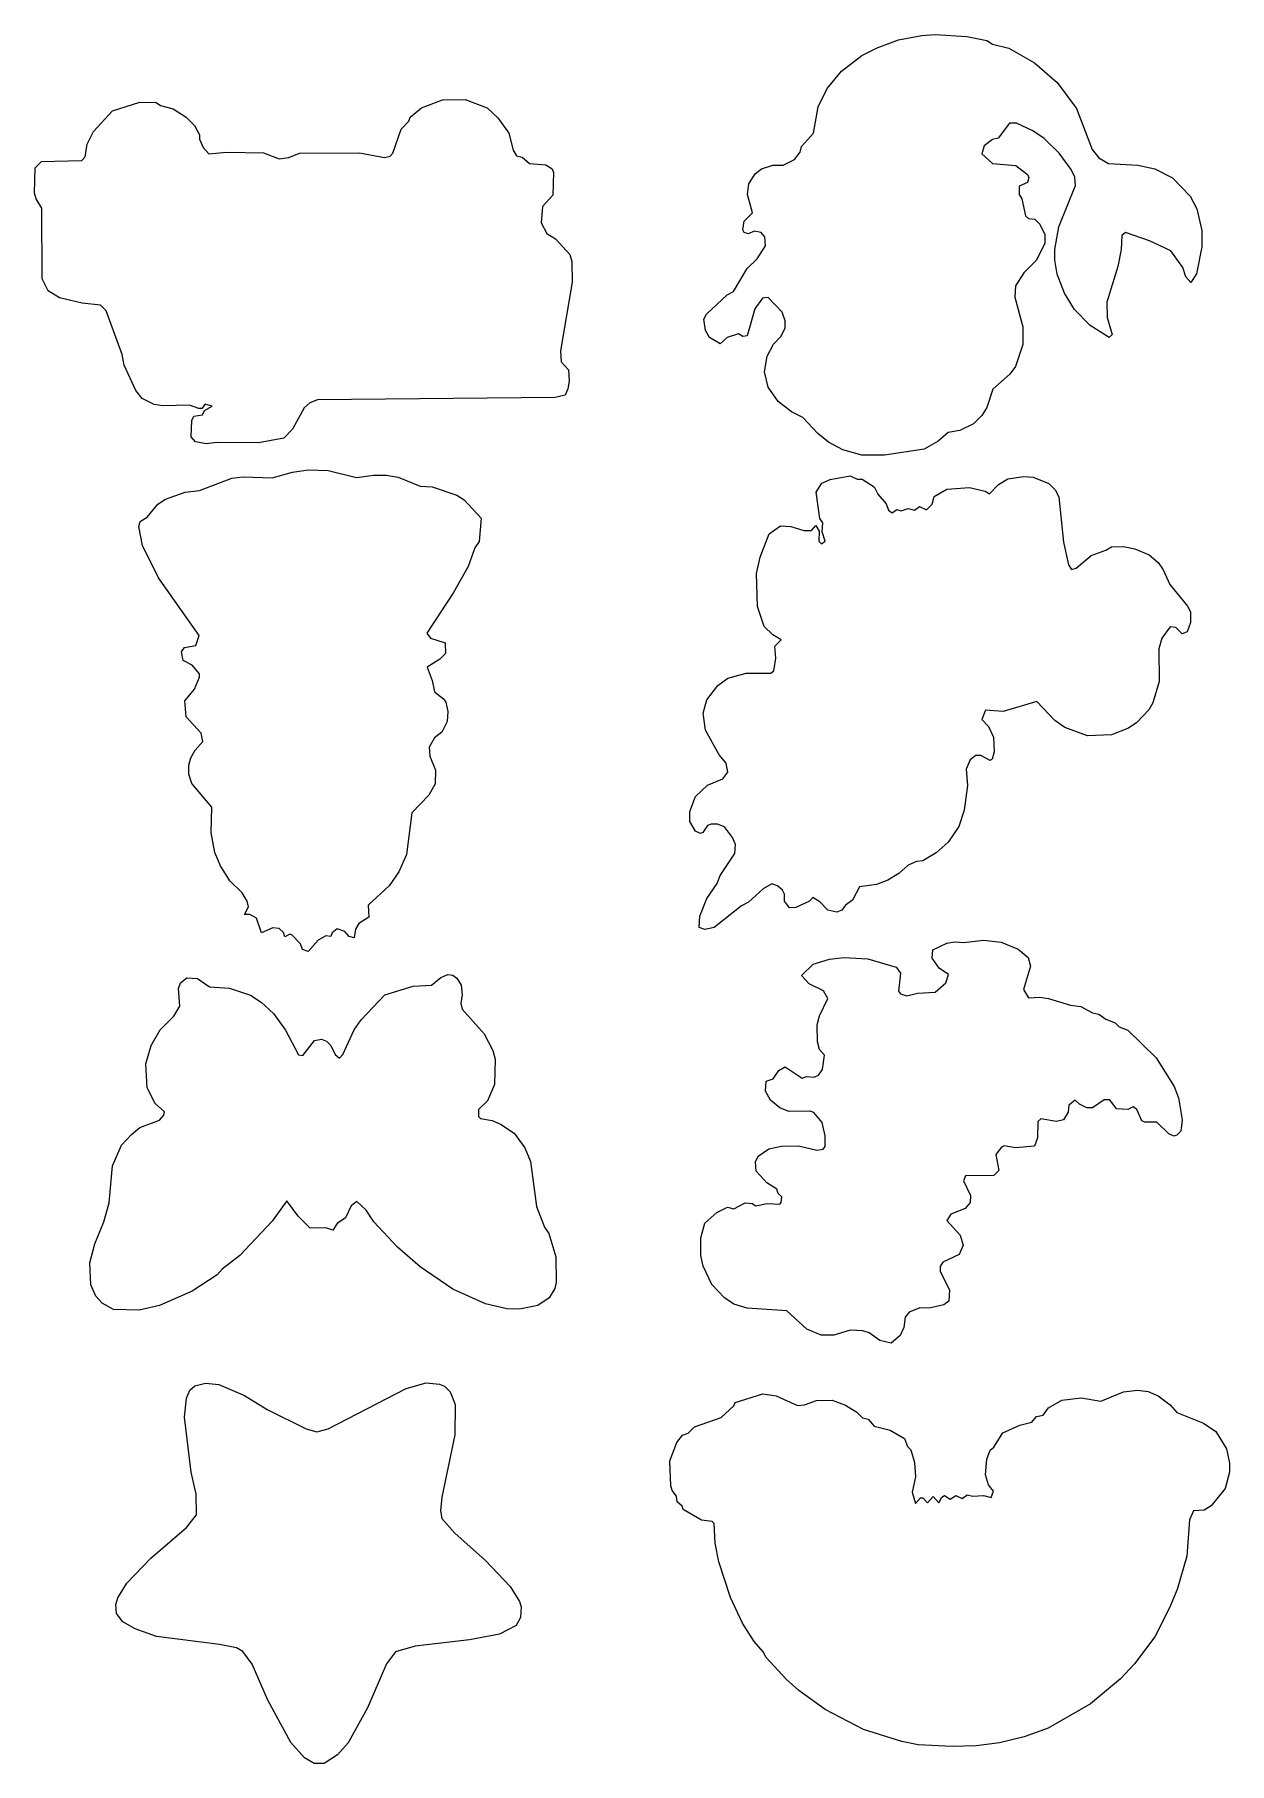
# Model space of a CAD drawing. Header units: metres. Extents: x -3 to 166, y 9 to 254.
import ezdxf

# ---------------------------------------------------------------- set-up
doc = ezdxf.new("R2010")
doc.units = ezdxf.units.M
doc.layers.add('TOPPERS_CUT', color=4, linetype='Continuous')

msp = doc.modelspace()

# ---------------------------------------------------------------- linework, layer by layer
at = {"layer": 'TOPPERS_CUT'}
for points in [[(111.19, 195.14), (109.18, 196.22), (107.68, 197.41), (105.56, 199.7), (103.95, 200.48), (102.04, 201.97), (100.63, 203.96), (100.11, 206.16), (100.49, 208.36), (101.38, 210.07), (102.47, 211.17), (103.06, 212.38), (103.06, 213.38), (102.65, 214.58), (100.63, 216.66), (99.83, 216.55), (98.74, 215.05), (97.67, 211.24), (97.07, 211.13), (96.47, 211.53), (94.87, 211.02), (93.88, 210.11), (92.37, 211), (91.77, 211.99), (91.56, 213.59), (91.95, 214.3), (94.83, 217.02), (95.73, 217.52), (97.7, 220.74), (99.09, 222.15), (100.28, 223.96), (100.17, 225.26), (99.66, 225.85), (98.66, 226.05), (97.87, 225.64), (97.26, 225.84), (97.06, 226.23), (97.25, 227.44), (98.44, 228.64), (97.72, 231.24), (97.91, 232.74), (98.8, 234.15), (99.7, 234.85), (101.29, 235.37), (102.79, 235.38), (104.39, 236.19), (105.18, 237.19), (105.37, 238), (107.06, 239.91), (107.73, 243.61), (109.01, 246.22), (111, 248.64), (113.88, 250.86), (116.07, 251.98), (119.06, 253.1), (122.36, 253.72), (124.26, 253.84), (128.76, 253.57), (131.56, 252.99), (132.37, 252.5), (134.67, 251.91), (138.29, 249.84), (141.51, 247.06), (144.24, 243.39), (146.48, 237.6), (147.39, 236.41), (148.79, 235.62), (152.9, 235.35), (155.3, 234.87), (157.81, 233.59), (160.33, 231), (161.24, 229.21), (161.96, 226.12), (161.98, 223.82), (161.21, 220.01), (160.42, 218.8), (159.71, 219.6), (159.3, 220.9), (157.58, 223.28), (154.57, 224.66), (151.17, 225.84), (150.67, 225.43), (150.58, 223.43), (150.1, 221.03), (148.54, 216.02), (148.56, 213.82), (149.27, 211.42), (148.88, 211.02), (146.16, 212.7), (143.95, 214.98), (142.53, 217.27), (141.51, 219.96), (141.19, 221.96), (141.18, 223.46), (141.76, 226.67), (144.12, 232.48), (144.01, 233.68), (143.5, 234.78), (141.78, 237.07), (139.67, 239.15), (138.06, 240.24), (135.75, 241.32), (134.75, 241.31), (133.17, 239.2), (132.37, 239), (131.17, 238.09), (130.88, 236.99), (132.39, 235.6), (135.69, 235.32), (137.3, 234.03), (137.51, 233.63), (137.31, 232.93), (136.12, 232.42), (136.13, 231.22), (136.53, 230.63), (137.05, 228.23), (137.45, 227.83), (138.35, 227.74), (139.06, 227.05), (139.77, 225.55), (139.78, 224.35), (138.59, 221.94), (136.81, 220.13), (135.62, 218.32), (135.53, 216.72), (136.66, 212.53), (136.68, 210.03), (135.61, 206.92), (134.81, 205.81), (132.43, 203.7), (131.55, 201.09), (130.86, 199.98), (129.67, 198.78), (127.77, 197.86), (126.08, 197.55), (124.68, 196.34), (122.69, 195.22), (117.1, 194.38), (113.9, 194.36)], [(-1.99, 219.3), (-2.06, 229.3), (-2.87, 230.59), (-3.08, 231.39), (-3.01, 234.99), (-2.11, 235.9), (3.59, 236.04), (4.08, 236.54), (4.37, 238.35), (5.26, 240.15), (7.93, 243.07), (11.82, 244.3), (14.13, 244.22), (14.73, 243.82), (16.53, 243.34), (18.34, 242.15), (19.55, 240.96), (20.26, 239.66), (20.26, 239.06), (20.77, 237.87), (21.58, 236.97), (24.08, 237.19), (29.28, 237.13), (31.49, 236.25), (32.88, 236.46), (34.38, 237.07), (42.88, 237.13), (46.38, 236.46), (47.18, 236.66), (47.58, 237.07), (48.75, 240.48), (49.85, 241.58), (50.04, 242.18), (51.63, 243.5), (54.62, 244.62), (57.82, 244.64), (60.93, 243.47), (62.44, 242.08), (63.96, 239.89), (64.58, 237.49), (65.08, 236.7), (65.88, 236.5), (66.89, 235.61), (69.19, 235.43), (70.1, 234.83), (70.3, 234.34), (70.22, 231.13), (68.74, 229.52), (68.55, 227.22), (69.36, 225.73), (70.57, 224.94), (72.59, 222.75), (72.89, 221.75), (72.92, 218.85), (71.29, 209.14), (71.4, 207.54), (72.41, 206.45), (72.52, 204.85), (72.33, 203.75), (71.93, 202.85), (70.54, 202.54), (36.94, 202.19), (35.84, 201.78), (35.05, 201.07), (33.37, 198.06), (32.18, 196.75), (28.58, 196.12), (22.68, 196.18), (21.18, 195.97), (19.68, 196.26), (19.08, 196.95), (19.16, 199.25), (19.46, 199.86), (20.65, 200.07), (20.95, 200.67), (22.04, 201.28), (21.04, 201.57), (20.55, 200.96), (20.15, 200.96), (18.84, 201.45), (15.04, 201.32), (13.84, 201.51), (12.14, 202.4), (11.23, 203.5), (9.6, 207.08), (9.29, 208.58), (7.04, 214.76), (6.24, 215.56), (3.64, 215.84), (0.43, 216.62), (-1.18, 217.6)], [(35.62, 124.17), (34.82, 124.47), (34.51, 125.27), (33.3, 126.56), (33, 126.65), (32.3, 126.25), (32.1, 126.85), (31.49, 127.44), (30.59, 127.54), (29, 126.83), (28.28, 128.92), (27.38, 129.41), (26.58, 129.41), (27.17, 130.51), (26.97, 131.31), (26.26, 132.5), (24.54, 134.19), (23.23, 136.28), (22.41, 138.18), (21.89, 140.97), (21.97, 144.57), (19.14, 147.95), (18.73, 149.25), (18.72, 150.55), (19.01, 151.55), (19.61, 152.66), (20.7, 153.86), (20.49, 155.06), (18.37, 157.35), (18.15, 159.65), (19.54, 161.26), (20.23, 162.96), (20.23, 163.46), (19.22, 164.65), (17.91, 165.34), (17.7, 166.54), (18.1, 167.15), (19.7, 167.46), (20.19, 168.86), (14.42, 177.02), (12.19, 181.6), (11.67, 184.3), (11.87, 185), (12.86, 185.61), (14.35, 187.42), (15.44, 188.13), (18.23, 189.15), (20.23, 189.36), (24.82, 191.1), (26.42, 191.31), (30.52, 191.14), (33.41, 191.96), (35.61, 192.28), (38.41, 192.2), (42.42, 191.23), (44.82, 191.54), (46.62, 191.56), (48.32, 191.27), (51.43, 189.99), (53.13, 189.91), (56.64, 188.73), (57.64, 188.04), (60.06, 185.46), (59.79, 182.16), (59.19, 181.25), (58.21, 178.64), (56.14, 174.93), (52.38, 169.2), (52.89, 168.5), (54.99, 167.82), (55.01, 166.32), (54.21, 165.51), (52.42, 164.4), (53.13, 162.51), (53.45, 160.91), (54.75, 159.92), (55.06, 159.42), (55.37, 158.12), (55.28, 156.72), (54.49, 155.22), (53.49, 154.41), (52.7, 153.1), (52.81, 151.8), (53.63, 149.81), (53.54, 147.91), (52.65, 146.3), (50.27, 143.78), (49.52, 137.88), (48.43, 135.47), (47.05, 133.46), (44.07, 130.74), (44.18, 129.04), (42.79, 128.13), (42.3, 127.32), (42.1, 126.12), (41.4, 126.32), (40.8, 127.01), (39.69, 127.4), (39, 126.8), (38.8, 126.3), (38.1, 126.39), (37.01, 125.78)], [(90.89, 127.59), (90.98, 129.19), (91.96, 131.69), (93.45, 133.8), (93.84, 134.91), (95.92, 138.02), (96.01, 139.32), (95.6, 140.32), (94.49, 141.81), (93.49, 142.21), (92.59, 142.2), (92.09, 141.99), (91.39, 140.99), (91.1, 140.89), (90.39, 141.18), (89.58, 142.58), (89.57, 143.98), (90.36, 146.08), (92.05, 147.69), (94.24, 148.61), (94.93, 149.52), (94.72, 150.81), (93.71, 152.01), (91.79, 155.49), (91.47, 157.89), (91.96, 159.79), (93.54, 161.81), (94.93, 162.82), (97.53, 163.54), (101.03, 163.56), (101.43, 163.86), (101.71, 165.67), (101.6, 167.37), (102.49, 168.27), (101.29, 168.96), (100.08, 170.15), (99.16, 172.95), (99.02, 177.65), (99.51, 179.95), (100.78, 183.26), (102.37, 184.37), (103.87, 184.28), (105.68, 183.7), (106.78, 183.71), (107.37, 184.41), (107.88, 183.61), (107.79, 182.21), (108.19, 181.82), (108.69, 182.22), (108.28, 183.52), (108.37, 184.82), (107.97, 185.41), (107.44, 189.11), (108.23, 190.42), (109.42, 190.92), (112.22, 191.45), (113.22, 190.95), (113.92, 190.96), (115.63, 189.87), (116.14, 188.87), (117.35, 187.48), (117.66, 186.59), (118.16, 186.19), (118.86, 186.69), (119.46, 186.5), (120.46, 186.81), (121.36, 186.61), (122.05, 187.12), (123.06, 186.63), (123.85, 187.43), (124.14, 188.53), (125.93, 189.55), (129.13, 189.77), (131.34, 189.29), (131.94, 188.89), (133.23, 190.2), (134.52, 191.01), (136.82, 191.33), (138.12, 191.24), (140.33, 190.35), (141.24, 189.46), (141.74, 188.47), (142.39, 182.07), (143.11, 178.88), (143.52, 178.18), (144.22, 178.38), (146.3, 180.2), (148.4, 180.91), (149.2, 181.42), (150.9, 181.43), (152.5, 181.14), (154.5, 180.26), (155.81, 179.17), (156.52, 178.17), (157.44, 176.08), (159.96, 173), (160.36, 172.2), (160.38, 170.7), (159.89, 169.4), (159.19, 169.09), (158.28, 169.99), (157.48, 170.08), (156.29, 168.47), (155.9, 166.97), (155.94, 162.37), (155.06, 159.36), (154.47, 158.36), (152.78, 156.55), (151.59, 155.74), (149.19, 154.82), (145.79, 154.69), (142.59, 155.87), (141.18, 156.86), (138.66, 159.54), (133.87, 158.11), (131.37, 158.29), (130.88, 156.98), (131.78, 155.99), (132.5, 154.5), (132.61, 152.4), (132.32, 151.39), (132.02, 151.19), (130.72, 151.88), (130.02, 151.88), (129.22, 151.27), (128.63, 149.97), (128.85, 147.67), (128.37, 144.16), (127.59, 141.86), (126.11, 139.65), (124.42, 138.13), (122.53, 137.02), (121.63, 136.91), (120.43, 136.41), (119.14, 135.2), (117.55, 134.28), (115.95, 133.67), (113.55, 133.35), (112.57, 131.45), (111.57, 130.74), (111.08, 130.04), (110.38, 129.73), (109.08, 130.02), (107.97, 131.21), (106.96, 131.8), (106.47, 131.3), (104.57, 130.39), (103.67, 130.38), (102.97, 131.28), (102.96, 132.28), (102.66, 132.87), (101.95, 133.47), (101.15, 133.76), (99.95, 133.05), (97.87, 131.14), (96.87, 130.63), (92.99, 127.6), (91.7, 127.29)], [(94.48, 75.21), (92.67, 77.1), (91.45, 79.69), (91.14, 81.19), (91.12, 83.69), (91.71, 85.79), (93.39, 87.3), (94.89, 88.01), (95.79, 87.82), (97.38, 88.63), (98.39, 88.54), (98.89, 88.24), (100.49, 88.56), (102.29, 88.47), (102.48, 88.67), (102.58, 89.47), (102.07, 89.97), (101.87, 90.57), (100.46, 91.46), (98.95, 93.14), (98.84, 94.44), (99.24, 95.25), (100.73, 96.26), (102.52, 96.67), (104.92, 96.69), (107.53, 96.11), (108.43, 96.21), (108.73, 96.62), (108.71, 98.12), (108.3, 100.01), (107.09, 101.41), (106.59, 101.6), (103.59, 101.58), (102.28, 102.07), (100.98, 103.16), (100.27, 104.45), (100.36, 105.86), (101.35, 106.16), (102.15, 107.37), (103.04, 107.88), (105.45, 106.29), (106.05, 106.5), (107.15, 106.41), (107.75, 106.71), (108.34, 107.51), (108.63, 109.52), (107.92, 110.31), (107.62, 111.41), (107.6, 113.81), (107.89, 115.11), (109.07, 117.52), (108.46, 118.62), (106.45, 119.6), (105.35, 120.79), (107.03, 122.41), (109.33, 123.12), (111.33, 123.34), (114.73, 123.16), (118.74, 121.99), (119.34, 121.1), (119.06, 118.59), (119.37, 118.2), (120.27, 117.9), (121.76, 118.31), (124.26, 118.43), (125.75, 119.74), (126.14, 120.95), (124.84, 121.84), (123.83, 123.23), (123.92, 124.43), (125.91, 125.35), (127.11, 125.55), (128.31, 125.46), (131.11, 125.78), (133.61, 125.5), (136.02, 124.52), (137.43, 123.33), (137.74, 122.13), (136.76, 118.83), (137.47, 117.63), (139.07, 117.74), (140.27, 117.55), (143.38, 116.58), (144.88, 116.39), (146.49, 115.5), (147.39, 115.31), (148.39, 114.61), (149.7, 114.12), (150.3, 113.53), (151.5, 113.04), (155.53, 109.17), (158.06, 105.08), (158.68, 103.49), (159.2, 100.39), (159.01, 98.79), (158.42, 98.19), (158.02, 98.08), (157.31, 98.38), (155.6, 100.07), (153.9, 100.05), (153.5, 100.25), (152.79, 101.84), (152.28, 102.24), (151.49, 101.84), (149.89, 101.92), (148.98, 103.22), (148.18, 103.21), (146.49, 102.1), (145.69, 102.09), (144.68, 102.58), (144.08, 103.18), (143.18, 102.47), (143.09, 101.47), (142.4, 100.37), (141.4, 100.16), (139.2, 100.54), (138.8, 100.14), (138.72, 97.84), (138.33, 96.64), (135.63, 96.42), (134.03, 96.71), (133.63, 96.5), (132.83, 95.5), (133.25, 93.2), (132.56, 92.49), (128.56, 92.46), (128.26, 91.76), (129.28, 89.67), (129.19, 88.67), (128.49, 87.86), (126.5, 87.05), (125.9, 86.14), (127.82, 84.06), (128.23, 82.66), (127.64, 81.36), (125.35, 80.24), (124.95, 79.64), (124.96, 78.94), (126.28, 76.35), (126.19, 74.75), (125.49, 74.24), (123.4, 73.73), (122.1, 73.82), (120.6, 73.2), (120.01, 72.5), (119.82, 71), (119.32, 69.9), (118.03, 68.79), (116.43, 69.17), (114.92, 70.26), (114.02, 70.56), (112.22, 70.64), (109.92, 69.93), (108.12, 69.91), (106.12, 70.8), (103.3, 73.38), (97.7, 73.73), (95.79, 74.32)], [(69.68, 75.23), (68.09, 74.11), (65.5, 73.6), (63.69, 73.68), (60.69, 74.36), (56.07, 76.43), (51.45, 79.59), (48.23, 82.37), (44.9, 85.94), (43.79, 87.63), (42.48, 88.82), (41.69, 88.22), (40.9, 86.51), (39.7, 85.7), (39.11, 84.8), (38.11, 85.09), (35.91, 85.08), (34.2, 86.76), (32.58, 88.95), (30.5, 86.04), (25.94, 81.2), (23.45, 79.28), (22.76, 78.48), (19.18, 76.15), (14.59, 74.12), (11.69, 73.49), (8.09, 73.57), (6.49, 74.46), (5.58, 75.45), (4.87, 77.04), (4.75, 80.14), (5.42, 82.85), (6.7, 85.96), (7.48, 88.66), (7.94, 93.87), (9.22, 96.78), (10.61, 98.29), (11.8, 99.3), (14.6, 100.32), (15.19, 101.02), (15.29, 101.52), (13.98, 102.71), (12.86, 104.9), (12.64, 108.3), (13.42, 110.91), (14.7, 113.12), (16.59, 115.03), (17.48, 116.44), (17.26, 118.94), (17.55, 119.74), (18.45, 120.45), (19.95, 120.36), (21.66, 119.17), (24.46, 118.99), (27.46, 118.01), (28.97, 117.02), (30.68, 115.44), (32.4, 113.05), (34.23, 109.56), (34.83, 109.47), (36.51, 111.58), (37.51, 111.79), (38.21, 111.49), (38.82, 110.9), (39.43, 109.6), (40.03, 109.11), (40.53, 109.61), (42.1, 113.12), (43.09, 114.53), (46.46, 118.05), (50.46, 119.28), (53.05, 119.4), (54.35, 120.51), (55.34, 120.92), (56.04, 120.83), (56.65, 120.43), (57.25, 119.44), (57.36, 118.04), (57.17, 116.83), (57.38, 116.04), (60.51, 112.56), (61.72, 110.17), (62.03, 108.97), (61.96, 105.37), (60.98, 103.06), (59.69, 101.85), (59.69, 100.85), (59.99, 100.55), (61.6, 100.27), (62.8, 99.78), (64.71, 98.49), (66.23, 96.4), (67.04, 94.51), (67.89, 88.11), (69.01, 85.22), (69.62, 84.33), (70.64, 81.03), (70.67, 77.43), (70.47, 76.53)], [(36.47, 9.38), (35.07, 10.17), (33.15, 12.35), (29.91, 18.33), (27.67, 23.41), (26.35, 25.2), (25.45, 25.7), (23.05, 26.18), (14.14, 27.31), (11.13, 28.39), (9.42, 29.38), (8.51, 30.57), (8.4, 31.87), (8.7, 32.77), (9.98, 34.88), (13.36, 38.41), (18.42, 42.74), (19.81, 44.55), (19.79, 47.45), (19.07, 50.55), (18.11, 58.34), (18.39, 61.04), (18.88, 62.15), (19.57, 62.75), (21.07, 63.16), (22.97, 62.98), (26.58, 61.41), (29.8, 59.43), (35.32, 56.67), (36.82, 56.28), (38.42, 56.69), (49.48, 62.38), (52.27, 63.2), (54.17, 63.01), (54.88, 62.72), (55.68, 61.92), (56.4, 60.13), (56.33, 55.83), (54.49, 47.01), (54.31, 45.11), (54.52, 44.01), (56.33, 41.93), (60.66, 38.06), (64.19, 34.38), (65.5, 32.29), (65.71, 31.5), (65.62, 29.99), (65.03, 28.89), (62.64, 27.67), (58.44, 26.84), (50.75, 25.98), (47.95, 25.16), (46.67, 23.45), (44.01, 17.23), (41.25, 12.31), (39.76, 10.6), (37.87, 9.39)], [(165.87, 50.54), (165.29, 48.24), (163.3, 45.82), (162.31, 45.21), (160.81, 45.1), (160.22, 43.8), (159.86, 38.7), (158.49, 33.99), (157.41, 31.38), (155.34, 27.26), (152.47, 23.44), (150.49, 21.33), (146.21, 17.79), (140.24, 14.35), (136.85, 13.12), (133.35, 12.3), (130.06, 11.87), (126.66, 11.75), (121.85, 12.01), (119.55, 12.5), (114.14, 14.16), (108.72, 17.01), (105, 19.69), (103.19, 21.27), (100.36, 24.35), (99.96, 25.15), (98.65, 26.64), (97.03, 29.23), (95.3, 32.82), (93.66, 37.9), (93.14, 40.5), (93.02, 43.3), (92.72, 43.6), (91.22, 43.79), (88.61, 45.27), (88.5, 45.77), (87.8, 46.36), (87.69, 47.16), (87.09, 47.95), (86.88, 48.65), (86.76, 52.15), (87.74, 54.76), (88.53, 55.77), (89.33, 56.07), (90.22, 56.98), (94.01, 58.31), (95.8, 59.92), (95.99, 60.42), (99.89, 61.65), (101.79, 61.36), (104.8, 59.99), (105.8, 60.09), (107.49, 60.71), (109.69, 60.72), (111.6, 60.04), (113.2, 59.05), (114.01, 58.26), (114.81, 58.06), (115.62, 57.07), (117.92, 56.48), (119.93, 55.3), (120.34, 54.2), (120.84, 53.71), (121.36, 51.91), (121.47, 49.91), (120.99, 47.71), (121.5, 46.11), (122.2, 46.92), (122.5, 46.92), (123.2, 46.22), (123.99, 47.13), (124.8, 46.24), (125.19, 47.04), (125.59, 47.24), (126.4, 46.75), (127.19, 47.25), (128.1, 46.86), (128.79, 47.36), (129.59, 47.17), (131.09, 47.28), (132.2, 46.99), (132.49, 47.89), (131.78, 48.79), (131.37, 50.18), (131.55, 52.39), (132.05, 53.69), (132.54, 54.09), (133.83, 56.1), (136.22, 57.22), (137.92, 57.63), (138.61, 58.44), (139.51, 58.64), (140.3, 59.65), (142.19, 60.76), (144.89, 61.09), (147.69, 60.61), (150.88, 61.93), (152.88, 62.14), (154.38, 61.96), (155.79, 61.37), (157.5, 60.08), (158.41, 58.99), (162.22, 57.51), (163.93, 56.33), (165.45, 53.84), (165.86, 51.84)]]:
    msp.add_lwpolyline(points, close=True, dxfattribs=at)

doc.saveas('drawing.dxf')
